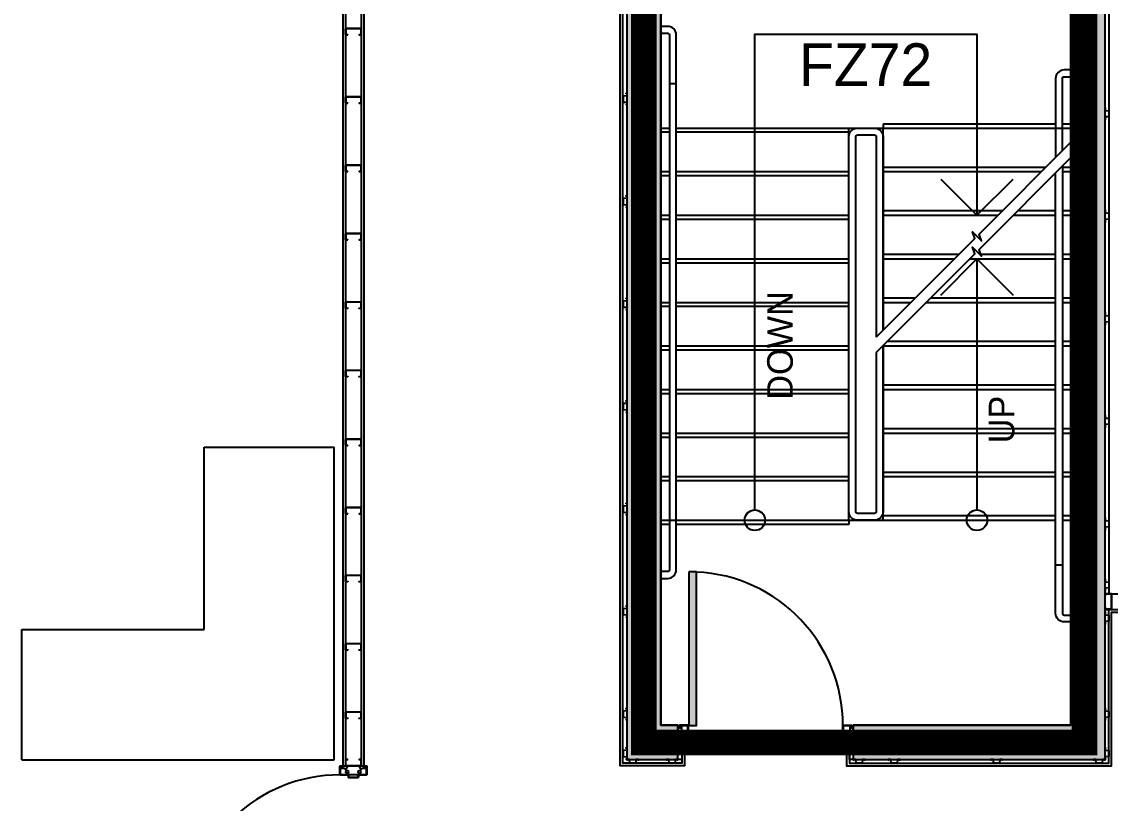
# Model space of a CAD drawing. Header units: millimetres. Extents: x 5414 to 278894, y 4264 to 146383.
# Drawn here: x 233223 to 239594, y 15895 to 20468 of the extents above; entities that cross this region are included whole.
import ezdxf
from ezdxf.enums import TextEntityAlignment as Align

# ---------------------------------------------------------------- set-up
doc = ezdxf.new("R2010")
doc.units = ezdxf.units.MM
doc.linetypes.add('Commercial Base Plan$0$ACAD_ISO02W100', pattern=[15, 12, -3])
for name, color, linetype in [('Commercial Base Plan$0$A-DR-INT', 6, 'Continuous'), ('Commercial Base Plan$0$A-GL-RMS-IDN', 6, 'Continuous'), ('Commercial Base Plan$0$A-PL-LAY-S', 6, 'Continuous'), ('Commercial Base Plan$0$I-FU-DSK', 6, 'Continuous'), ('E-FP-FZ', 1, 'Continuous')]:
    doc.layers.add(name, color=color, linetype=linetype)
doc.styles.add('ARCH', font='comic.ttf')
doc.styles.add('Commercial Base Plan$0$STYLUS BT', font='stylu.ttf')
pattern_1 = [(90, (151980.692, 16301.3514), (-1.374815, 2.38125), [1.5875, -3.175]), (210, (151980.692, 16301.3514), (-1.374815493, -2.381249716), [1.5875, -3.175]), (150, (151980.692, 16301.3514), (-2.749630493, 2.84e-07), [-3.175, 1.5875])]

# ---------------------------------------------------------------- blocks, each defined once
blk = doc.blocks.new('Commercial Base Plan$0$wbFurringChanel 70x22')
blk.add_lwpolyline([(4.9, 2.6), (0.5, 2.6, 0.414214), (0, 2.1), (0, 0.5, 0.414214), (0.5, 0), (15.5, 0, 0.394412), (16, 0.5), (17.5, 21.5, -0.394412), (18, 22), (18.3, 22, -0.198912), (18.6, 21.9), (19.1, 21.4, 0.198912), (19.4, 21.3), (50.6, 21.3), (50.6, 21.3, 0.198912), (50.9, 21.4), (51.4, 21.9, -0.198912), (51.7, 22), (52, 22, -0.394412), (52.5, 21.5), (54, 0.5, 0.394412), (54.5, 0), (69.5, 0, 0.414214), (70, 0.5), (70, 1.5, 0.414214), (69.5, 2), (65, 2)], format="xyb")
blk = doc.blocks.new('Commercial Base Plan$0$wbC_Stud 92x38')
blk.add_lwpolyline([(-13, 38), (-3, 38, -0.414214), (0, 35), (0, 3, -0.414214), (-3, 0), (-89, 0, -0.414214), (-92, 3), (-92, 35, -0.414214), (-89, 38), (-79, 38), (-79, 37), (-89, 37, 0.414214), (-91, 35), (-91, 3, 0.414214), (-89, 1), (-3, 1, 0.414214), (-1, 3), (-1, 35, 0.414214), (-3, 37), (-13, 37)], format="xyb", close=True)
blk = doc.blocks.new('Commercial Base Plan$0$wbunit Break Line Symbol')
blk.add_lwpolyline([(-1, 0), (-0.75, 0), (-0.5, 0.5), (-0.5, -0.5), (-0.25, 0), (0, 0)])
blk = doc.blocks.new('Commercial Base Plan$0$wbJamb&Anchor146x56')
at = {"color": 6}
blk.add_line((1, -39), (1, 39), dxfattribs=at)
blk.add_lwpolyline([(20, -39), (20, -39), (20, -72), (58, -72), (58, 72), (20, 72), (20, 59), (20, 39), (0, 39), (0, -39)], close=True, dxfattribs=at)
blk.add_lwpolyline([(17, 60), (10, 60, -0.414214), (9, 61), (9, 72, -0.414214), (10, 73), (58, 73, -0.414214), (59, 72), (59, 24, 0.414214), (60, 23), (74, 23, -0.414214), (75, 22), (75, -22, -0.414214), (74, -23), (60, -23, 0.414214), (59, -24), (59, -72, -0.414214), (58, -73), (10, -73, -0.414214), (9, -72), (9, -61, -0.414214), (10, -60), (17, -60), (17, -59), (10, -59, 0.414214), (8, -61), (8, -72, 0.414214), (10, -74), (58, -74, 0.414214), (60, -72), (60, -24), (74, -24, 0.414214), (76, -22), (76, 22, 0.414214), (74, 24), (60, 24), (60, 72, 0.414214), (58, 74), (10, 74, 0.414214), (8, 72), (8, 61, 0.414214), (10, 59), (17, 59)], format="xyb", close=True)
for centre in [(43, 31), (43, -31)]:
    blk.add_circle(centre, 8, dxfattribs=at)
blk = doc.blocks.new('Commercial Base Plan$0$wbDoorPlan 900x124(1010ro)')
for p, q in [((54.5, 976.1), (54.5, 77)), ((99.5, 976.1), (54.5, 976.1)), ((99.5, 77), (99.5, 976.1)), ((54.5, 77), (99.5, 77)), ((1, -34.6), (1, 34.5)), ((1009, -34.6), (1009, 34.5))]:
    blk.add_line(p, q)
for points in [[(9, 65), (2, 65, -0.414214), (1, 66), (1, 77, -0.414214), (2, 78), (50, 78, -0.414214), (51, 77), (51, 29, 0.414214), (52, 28), (66, 28, -0.414214), (67, 27), (67, -27, -0.414214), (66, -28), (52, -28, 0.414214), (51, -29), (51, -77, -0.414214), (50, -78), (2, -78, -0.414214), (1, -77), (1, -66, -0.414214), (2, -65), (9, -65), (9, -64), (2, -64, 0.414214), (0, -66), (0, -77, 0.414214), (2, -79), (50, -79, 0.414214), (52, -77), (52, -29), (66, -29, 0.414214), (68, -27), (68, 27, 0.414214), (66, 29), (52, 29), (52, 77, 0.414214), (50, 79), (2, 79, 0.414214), (0, 77), (0, 66, 0.414214), (2, 64), (9, 64)], [(1001, 65), (1008, 65, 0.414214), (1009, 66), (1009, 77, 0.414214), (1008, 78), (960, 78, 0.414214), (959, 77), (959, 29, -0.414214), (958, 28), (944, 28, 0.414214), (943, 27), (943, -27, 0.414214), (944, -28), (958, -28, -0.414214), (959, -29), (959, -77, 0.414214), (960, -78), (1008, -78, 0.414214), (1009, -77), (1009, -66, 0.414214), (1008, -65), (1001, -65), (1001, -64), (1008, -64, -0.414214), (1010, -66), (1010, -77, -0.414214), (1008, -79), (960, -79, -0.414214), (958, -77), (958, -29), (944, -29, -0.414214), (942, -27), (942, 27, -0.414214), (944, 29), (958, 29), (958, 77, -0.414214), (960, 79), (1008, 79, -0.414214), (1010, 77), (1010, 66, -0.414214), (1008, 64), (1001, 64)]]:
    blk.add_lwpolyline(points, format="xyb", close=True)
for points in [[(0, -34), (0, 34), (20, 45), (15, 51.5), (15, 77), (50, 77), (50, -77), (15, -77), (15, -51.5), (20, -45)], [(1010, -34), (1010, 34), (990, 45), (995, 51.5), (995, 77), (960, 77), (960, -77), (995, -77), (995, -51.5), (990, -45)]]:
    blk.add_lwpolyline(points, close=True)
for centre in [(35, 36), (975, 36), (35, -36), (975, -36)]:
    blk.add_circle(centre, 8)
blk.add_arc((58.9, 77.9), 899.1, 359.94192, 87.41192)
blk.add_solid([(54.5, 976.1), (99.5, 976.1), (54.5, 77), (99.5, 77)])
blk = doc.blocks.new('Commercial Base Plan$0$desk')
for p, q in [((0, 1829), (0, 0)), ((0, 1829), (762, 1829)), ((762, 1829), (762, 762)), ((762, 762), (1829, 762)), ((1829, 762), (1829, 0)), ((0, 0), (1829, 0))]:
    blk.add_line(p, q)

msp = doc.modelspace()

# ---------------------------------------------------------------- hatches: boundary and pattern name
at = {"layer": 'Commercial Base Plan$0$A-PL-LAY-S'}
msp.add_hatch(color=256, dxfattribs=at).paths.add_polyline_path([(237064, 16351.2), (236964, 16351.2), (236964, 20946.2), (239364, 20946.2), (239364, 16351.2), (238089, 16351.2), (238089, 16151.2), (239564, 16151.2), (239564, 21146.2), (236764, 21146.2), (236764, 16151.2), (237064, 16151.2)])
h = msp.add_hatch(dxfattribs=at)
h.set_pattern_fill('HONEY', color=256, scale=0.5, angle=90, style=0)
h.set_pattern_definition(pattern_1)
h.paths.add_polyline_path([(237072, 16205.2), (237072, 16216.2, 0.25), (237064, 16216.2), (237064, 16205.2, -0.5)])
h.paths.add_polyline_path([(237072, 16338.2), (237072, 16349.2, -0.5), (237064, 16349.2), (237064, 16338.2, 0.25)])
h = msp.add_hatch(dxfattribs=at)
h.set_pattern_fill('HONEY', color=256, scale=0.5, angle=90, style=0)
h.set_pattern_definition(pattern_1)
h.paths.add_polyline_path([(238089, 16338.2), (238089, 16349.2, -0.5), (238081, 16349.2), (238081, 16338.2, 0.25)])
h = msp.add_hatch(dxfattribs=at)
h.set_pattern_fill('HONEY', color=256, scale=0.5, angle=90, style=0)
h.set_pattern_definition(pattern_1)
h.paths.add_polyline_path([(238089, 16205.2), (238089, 16216.2, 0.25), (238081, 16216.2), (238081, 16205.2, -0.5)])

# ---------------------------------------------------------------- linework, layer by layer
at = {"layer": 'Commercial Base Plan$0$A-DR-INT'}
msp.add_arc((237130.7, 16350.9), 898.2, 359.88762, 87.40005, dxfattribs=at)
at = {"layer": 'Commercial Base Plan$0$A-PL-LAY-S'}
for p, q in [((237014, 20106.2), (237054, 20106.2)), ((236964, 19846.2), (237014, 19846.2)), ((236964, 19846.2), (237014, 19846.2)), ((237054, 19846.2), (239274, 19846.2)), ((237054, 19846.2), (239274, 19846.2)), ((238064, 17551.2), (238064, 19846.2)), ((238064, 17551.2), (238064, 19846.2)), ((238264, 18663), (238264, 19846.2)), ((238264, 18663), (238264, 19846.2)), ((239274, 19846.2), (239314, 19846.2)), ((239314, 19846.2), (239364, 19846.2)), ((239314, 19846.2), (239364, 19846.2)), ((236964, 19591.2), (237014, 19591.2)), ((236964, 19591.2), (237014, 19591.2)), ((237054, 19591.2), (238064, 19591.2)), ((237054, 19591.2), (238064, 19591.2)), ((238264, 19591.2), (239192.2, 19591.2)), ((238264, 19591.2), (239192.2, 19591.2)), ((239314, 19591.2), (239364, 19591.2)), ((239314, 19591.2), (239364, 19591.2)), ((236964, 19336.2), (237014, 19336.2)), ((236964, 19336.2), (237014, 19336.2)), ((237054, 19336.2), (238064, 19336.2)), ((237054, 19336.2), (238064, 19336.2)), ((238264, 19336.2), (238937.2, 19336.2)), ((238264, 19336.2), (238937.2, 19336.2)), ((239027, 19336.2), (239274, 19336.2)), ((239027, 19336.2), (239274, 19336.2)), ((239314, 19336.2), (239364, 19336.2)), ((239314, 19336.2), (239364, 19336.2)), ((238787.4, 19186.4), (238224, 18623)), ((236964, 19081.2), (237014, 19081.2)), ((236964, 19081.2), (237014, 19081.2)), ((237054, 19081.2), (238064, 19081.2)), ((237054, 19081.2), (238064, 19081.2)), ((238787.4, 19096.7), (238224, 18533.2)), ((238264, 19081.2), (238682.2, 19081.2)), ((238264, 19081.2), (238682.2, 19081.2)), ((238772, 19081.2), (239274, 19081.2)), ((238772, 19081.2), (239274, 19081.2)), ((238814, 19080.5), (238814, 17611.2)), ((238814, 19080.5), (238814, 17611.2)), ((239314, 19081.2), (239364, 19081.2)), ((239314, 19081.2), (239364, 19081.2)), ((236964, 18826.2), (237014, 18826.2)), ((236964, 18826.2), (237014, 18826.2)), ((237054, 18826.2), (238064, 18826.2)), ((237054, 18826.2), (238064, 18826.2)), ((238264, 18826.2), (238427.2, 18826.2)), ((238264, 18826.2), (238427.2, 18826.2)), ((238517, 18826.2), (239274, 18826.2)), ((238517, 18826.2), (239274, 18826.2)), ((239314, 18826.2), (239364, 18826.2)), ((239314, 18826.2), (239364, 18826.2)), ((236964, 18571.2), (237014, 18571.2)), ((236964, 18571.2), (237014, 18571.2)), ((237054, 18571.2), (238064, 18571.2)), ((237054, 18571.2), (238064, 18571.2)), ((238264, 17551.2), (238264, 18573.2)), ((238264, 17551.2), (238264, 18573.2)), ((238264, 18571.2), (239274, 18571.2)), ((238264, 18571.2), (239274, 18571.2)), ((239314, 18571.2), (239364, 18571.2)), ((239314, 18571.2), (239364, 18571.2)), ((236964, 18316.2), (237014, 18316.2)), ((236964, 18316.2), (237014, 18316.2)), ((237054, 18316.2), (238064, 18316.2)), ((237054, 18316.2), (238064, 18316.2)), ((238264, 18316.2), (239274, 18316.2)), ((238264, 18316.2), (239274, 18316.2)), ((239314, 18316.2), (239364, 18316.2)), ((239314, 18316.2), (239364, 18316.2)), ((236964, 18061.2), (237014, 18061.2)), ((236964, 18061.2), (237014, 18061.2)), ((237054, 18061.2), (238064, 18061.2)), ((237054, 18061.2), (238064, 18061.2)), ((238264, 18061.2), (239274, 18061.2)), ((238264, 18061.2), (239274, 18061.2)), ((239314, 18061.2), (239364, 18061.2)), ((239314, 18061.2), (239364, 18061.2)), ((236964, 17806.2), (237014, 17806.2)), ((236964, 17806.2), (237014, 17806.2)), ((237054, 17806.2), (238064, 17806.2)), ((237054, 17806.2), (238064, 17806.2)), ((238264, 17806.2), (239274, 17806.2)), ((238264, 17806.2), (239274, 17806.2)), ((239314, 17806.2), (239364, 17806.2)), ((239314, 17806.2), (239364, 17806.2)), ((236964, 17551.2), (237014, 17551.2)), ((236964, 17551.2), (237014, 17551.2)), ((237014, 17551.2), (237054, 17551.2)), ((237054, 17551.2), (239274, 17551.2)), ((237054, 17551.2), (239274, 17551.2)), ((239314, 17551.2), (239364, 17551.2)), ((239314, 17551.2), (239364, 17551.2)), ((239274, 17291.2), (239314, 17291.2)), ((237171.5, 17248.3), (237126.5, 17248.3)), ((235102, 16113.2), (235226, 16113.2))]:
    msp.add_line(p, q, dxfattribs=at)
at = {"layer": 'Commercial Base Plan$0$A-PL-LAY-S', "linetype": 'Commercial Base Plan$0$ACAD_ISO02W100', "ltscale": 0.5}
for p, q in [((237014, 19821.2), (236964, 19821.2)), ((238064, 19821.2), (237054, 19821.2)), ((238264, 19871.2), (239274, 19871.2)), ((238264, 19871.2), (238264, 19846.2)), ((239314, 19871.2), (239364, 19871.2)), ((237014, 19566.2), (236964, 19566.2)), ((238064, 19566.2), (237054, 19566.2)), ((239217.2, 19616.2), (238264, 19616.2)), ((239364, 19616.2), (239314, 19616.2)), ((237014, 19311.2), (236964, 19311.2)), ((238064, 19311.2), (237054, 19311.2)), ((238962.2, 19361.2), (238264, 19361.2)), ((239274, 19361.2), (239052, 19361.2)), ((239364, 19361.2), (239314, 19361.2)), ((237014, 19056.2), (236964, 19056.2)), ((238064, 19056.2), (237054, 19056.2)), ((238707.2, 19106.2), (238264, 19106.2)), ((239274, 19106.2), (238837.3, 19106.2)), ((239364, 19106.2), (239314, 19106.2)), ((237014, 18801.2), (236964, 18801.2)), ((238064, 18801.2), (237054, 18801.2)), ((238452.2, 18851.2), (238264, 18851.2)), ((239274, 18851.2), (238542, 18851.2)), ((239364, 18851.2), (239314, 18851.2)), ((237014, 18546.2), (236964, 18546.2)), ((238064, 18546.2), (237054, 18546.2)), ((239274, 18596.2), (238287, 18596.2)), ((239364, 18596.2), (239314, 18596.2)), ((237014, 18291.2), (236964, 18291.2)), ((238064, 18291.2), (237054, 18291.2)), ((239274, 18341.2), (238264, 18341.2)), ((239364, 18341.2), (239314, 18341.2)), ((237014, 18036.2), (236964, 18036.2)), ((238064, 18036.2), (237054, 18036.2)), ((239274, 18086.2), (238264, 18086.2)), ((239364, 18086.2), (239314, 18086.2)), ((237014, 17781.2), (236964, 17781.2)), ((238064, 17781.2), (237054, 17781.2)), ((239274, 17831.2), (238264, 17831.2)), ((239364, 17831.2), (239314, 17831.2)), ((237014, 17526.2), (236964, 17526.2)), ((238064, 17526.2), (237054, 17526.2)), ((238064, 17551.2), (238064, 17526.2)), ((239274, 17576.2), (238264, 17576.2)), ((239364, 17576.2), (239314, 17576.2))]:
    msp.add_line(p, q, dxfattribs=at)
at = {"layer": 'Commercial Base Plan$0$A-PL-LAY-S'}
for points in [[(235102, 22829.2), (235102, 16113.2)], [(235118, 22829.2), (235118, 16113.2)], [(235210, 22829.2), (235210, 16113.2)], [(235226, 22829.2), (235226, 16113.2)], [(237102, 16203.2), (237102, 16113.2), (236726, 16113.2), (236726, 22489.2), (239602, 22489.2), (239752, 22489.2)], [(237086, 16203.2), (237086, 16129.2), (236742, 16129.2), (236742, 22473.2), (239586, 22473.2), (239752, 22473.2)], [(237064, 16251.2), (236964, 16251.2), (236864, 16251.2), (236864, 20946.2), (236864, 21046.2), (239364, 21046.2), (239464, 21046.2), (239464, 16351.2), (239464, 16251.2), (238089, 16251.2)], [(244054, 20962.2), (239586, 20962.2), (239586, 17121.2), (241566, 17121.2)], [(238089, 16203.2), (238089, 16351.2), (239364, 16351.2), (239364, 20946.2), (236964, 20946.2), (236964, 16351.2), (237064, 16351.2), (237064, 16203.2)], [(237514, 17626.2), (237514, 20396.2), (238814, 20396.2), (238814, 19335.5)], [(237514, 17611.2), (237514, 20396.2), (238814, 20396.2), (238814, 19335.5)], [(238840.5, 19239.5), (239364, 19763)], [(238840.5, 19149.7), (239364, 19673.2)], [(238601.8, 19547.6), (238814, 19335.5), (239026.1, 19547.6)], [(238601.8, 18868.3), (238814, 19080.5), (239026.1, 18868.3)], [(237126.5, 17248.3), (237126.5, 16349.2), (237171.5, 16349.2), (237171.5, 17248.3)], [(238051, 16203.2), (238051, 16113.2), (239602, 16113.2), (239602, 17013.2), (241566, 17013.2)], [(238067, 16203.2), (238067, 16129.2), (239586, 16129.2), (239586, 17029.2), (241566, 17029.2)]]:
    msp.add_lwpolyline(points, dxfattribs=at)
for points in [[(237064, 16351.2), (236964, 16351.2), (236964, 20946.2), (239364, 20946.2), (239364, 16351.2), (238089, 16351.2), (238089, 16151.2), (239564, 16151.2), (239564, 21146.2), (236764, 21146.2), (236764, 16151.2), (237064, 16151.2)], [(237064, 16151.2), (237064, 16198.2), (237086, 16198.2), (237086, 16151.2)], [(238067, 16151.2), (238067, 16198.2), (238089, 16198.2), (238089, 16151.2)]]:
    msp.add_lwpolyline(points, close=True, dxfattribs=at)
for points in [[(236983.9, 17251.2), (236964, 17251.2), (236964, 17211.2), (237004, 17211.2, 0.414214), (237054, 17261.2), (237054, 17551.2), (237054, 20106.2), (237054, 20391.2, 0.414214), (237004, 20441.2), (236964, 20441.2), (236964, 20401.2), (237004, 20401.2, -0.414214), (237014, 20391.2), (237014, 20106.2), (237014, 17551.2), (237014, 17261.2, -0.414214), (237004, 17251.2), (236983.9, 17251.2)], [(239314, 19713), (239314, 19846.2), (239314, 20136.2, -0.414214), (239324, 20146.2), (239364, 20146.2), (239364, 20186.2), (239324, 20186.2, 0.414214), (239274, 20136.2), (239274, 19846.2), (239274, 19673)], [(238264, 18573.2), (238264, 17601.2, -0.414214), (238214, 17551.2), (238114, 17551.2, -0.414214), (238064, 17601.2), (238064, 19796.2, -0.414214), (238114, 19846.2), (238214, 19846.2, -0.414214), (238264, 19796.2), (238264, 18663)], [(238224, 18533.2), (238224, 17601.2, -0.414214), (238214, 17591.2), (238114, 17591.2, -0.414214), (238104, 17601.2), (238104, 19796.2, -0.414214), (238114, 19806.2), (238214, 19806.2, -0.414214), (238224, 19796.2), (238224, 18623)], [(239314, 19623.2), (239314, 17291.2), (239314, 17006.2, 0.414214), (239324, 16996.2), (239364, 16996.2), (239364, 16956.2), (239324, 16956.2, -0.414214), (239274, 17006.2), (239274, 17291.2), (239274, 19583.2)]]:
    msp.add_lwpolyline(points, format="xyb", dxfattribs=at)
for centre in [(237514, 17551.2), (238814, 17551.2)]:
    msp.add_circle(centre, 60, dxfattribs=at)
for centre, radius, start, end in [((237068, 16352.2), 5, 216.8699, 323.1301), ((237068, 16345.7), 8.5, 241.92751, 298.07249), ((238085, 16352.2), 5, 216.8699, 323.1301), ((238085, 16345.7), 8.5, 241.92751, 298.07249), ((237068, 16208.7), 8.5, 61.92751, 118.07249), ((237068, 16202.2), 5, 36.8699, 143.1301), ((238085, 16208.7), 8.5, 61.92751, 118.07249), ((238085, 16202.2), 5, 36.8699, 143.1301)]:
    msp.add_arc(centre, radius, start, end, dxfattribs=at)
msp.add_solid([(237171.5, 16349.2), (237126.5, 16349.2), (237171.5, 17248.3), (237126.5, 17248.3)], dxfattribs=at)
at = {"layer": 'E-FP-FZ', "const_width": 150}
msp.add_lwpolyline([(239443.9, 22447.7), (236864, 22447.7), (236864, 16251.2), (239443.9, 16251.2)], close=True, dxfattribs=at)

# ---------------------------------------------------------------- block references
at = {"layer": 'Commercial Base Plan$0$A-DR-INT', "rotation": 90.00000000000001}
msp.add_blockref('Commercial Base Plan$0$wbDoorPlan 900x124(1010ro)', (235164, 15103.2), dxfattribs=at)
at = {"layer": 'Commercial Base Plan$0$A-PL-LAY-S'}
for name, p, rotation in [('Commercial Base Plan$0$wbC_Stud 92x38', (235118, 20429.2), 180), ('Commercial Base Plan$0$wbC_Stud 92x38', (235118, 20029.2), 180), ('Commercial Base Plan$0$wbFurringChanel 70x22', (239564, 19965.2), 270), ('Commercial Base Plan$0$wbC_Stud 92x38', (235118, 19629.2), 180), ('Commercial Base Plan$0$wbFurringChanel 70x22', (239564, 19365.2), 270), ('Commercial Base Plan$0$wbC_Stud 92x38', (235118, 19229.2), 180), ('Commercial Base Plan$0$wbC_Stud 92x38', (235118, 19229.2), 180), ('Commercial Base Plan$0$wbC_Stud 92x38', (235118, 18829.2), 180), ('Commercial Base Plan$0$wbFurringChanel 70x22', (239564, 18765.2), 270), ('Commercial Base Plan$0$wbC_Stud 92x38', (235118, 18429.2), 180), ('Commercial Base Plan$0$wbFurringChanel 70x22', (239564, 18165.2), 270), ('Commercial Base Plan$0$wbC_Stud 92x38', (235118, 18026.2), 180), ('Commercial Base Plan$0$wbC_Stud 92x38', (235118, 17626.2), 180), ('Commercial Base Plan$0$wbFurringChanel 70x22', (239564, 17565.2), 270), ('Commercial Base Plan$0$wbC_Stud 92x38', (235118, 17229.2), 180), ('Commercial Base Plan$0$wbFurringChanel 70x22', (239564, 17207.2), 270), ('Commercial Base Plan$0$wbFurringChanel 70x22', (239564, 17013.2), 270), ('Commercial Base Plan$0$wbC_Stud 92x38', (235118, 16829.2), 180), ('Commercial Base Plan$0$wbFurringChanel 70x22', (239564, 16451.2), 270), ('Commercial Base Plan$0$wbC_Stud 92x38', (235118, 16429.2), 180), ('Commercial Base Plan$0$wbFurringChanel 70x22', (239564, 16221.2), 270), ('Commercial Base Plan$0$wbFurringChanel 70x22', (236834, 16151.2), 180), ('Commercial Base Plan$0$wbFurringChanel 70x22', (237064, 16151.2), 180), ('Commercial Base Plan$0$wbFurringChanel 70x22', (238159, 16151.2), 180), ('Commercial Base Plan$0$wbFurringChanel 70x22', (238364, 16151.2), 180), ('Commercial Base Plan$0$wbFurringChanel 70x22', (238964, 16151.2), 180), ('Commercial Base Plan$0$wbFurringChanel 70x22', (239564, 16151.2), 180)]:
    msp.add_blockref(name, p, dxfattribs=dict(at, rotation=rotation))
at = {"layer": 'Commercial Base Plan$0$A-PL-LAY-S', "xscale": -1, "rotation": 90}
for name, p in [('Commercial Base Plan$0$wbFurringChanel 70x22', (236764, 20051.2)), ('Commercial Base Plan$0$wbFurringChanel 70x22', (236764, 19451.2)), ('Commercial Base Plan$0$wbFurringChanel 70x22', (236764, 18851.2)), ('Commercial Base Plan$0$wbFurringChanel 70x22', (236764, 18251.2)), ('Commercial Base Plan$0$wbFurringChanel 70x22', (236764, 17651.2)), ('Commercial Base Plan$0$wbC_Stud 92x38', (239602, 17029.2)), ('Commercial Base Plan$0$wbFurringChanel 70x22', (236764, 17051.2)), ('Commercial Base Plan$0$wbFurringChanel 70x22', (236764, 16451.2)), ('Commercial Base Plan$0$wbFurringChanel 70x22', (236764, 16221.2))]:
    msp.add_blockref(name, p, dxfattribs=at)
at = {"layer": 'Commercial Base Plan$0$A-PL-LAY-S', "xscale": 74.99999999999467, "yscale": 74.99999999999467, "zscale": 74.99999999999467, "rotation": 44.99999999999994}
for p in [(238840.5, 19239.5), (238840.5, 19149.7)]:
    msp.add_blockref('Commercial Base Plan$0$wbunit Break Line Symbol', p, dxfattribs=at)
at = {"layer": 'Commercial Base Plan$0$A-PL-LAY-S'}
msp.add_blockref('Commercial Base Plan$0$wbJamb&Anchor146x56', (237064, 16277.2), dxfattribs=at)
at = {"layer": 'Commercial Base Plan$0$A-PL-LAY-S', "xscale": -1}
for name, p in [('Commercial Base Plan$0$wbJamb&Anchor146x56', (238089, 16277.2)), ('Commercial Base Plan$0$wbC_Stud 92x38', (235118, 16113.2))]:
    msp.add_blockref(name, p, dxfattribs=at)
at = {"layer": 'Commercial Base Plan$0$I-FU-DSK', "rotation": 90.00000000000001}
msp.add_blockref('Commercial Base Plan$0$desk', (235052, 16149.1), dxfattribs=at)

# ---------------------------------------------------------------- texts
at = {"layer": 'Commercial Base Plan$0$A-GL-RMS-IDN', "style": 'Commercial Base Plan$0$STYLUS BT'}
for s, p in [('DOWN', (237736, 18573.9)), ('UP', (239033.1, 18140.6))]:
    msp.add_text(s, height=150, rotation=90, dxfattribs=at).set_placement(p, align=Align.CENTER)
at = {"layer": 'E-FP-FZ', "style": 'ARCH'}
msp.add_text('FZ72', height=250, dxfattribs=at).set_placement((238161.9, 20217.1), align=Align.MIDDLE_CENTER)

doc.saveas('drawing.dxf')
